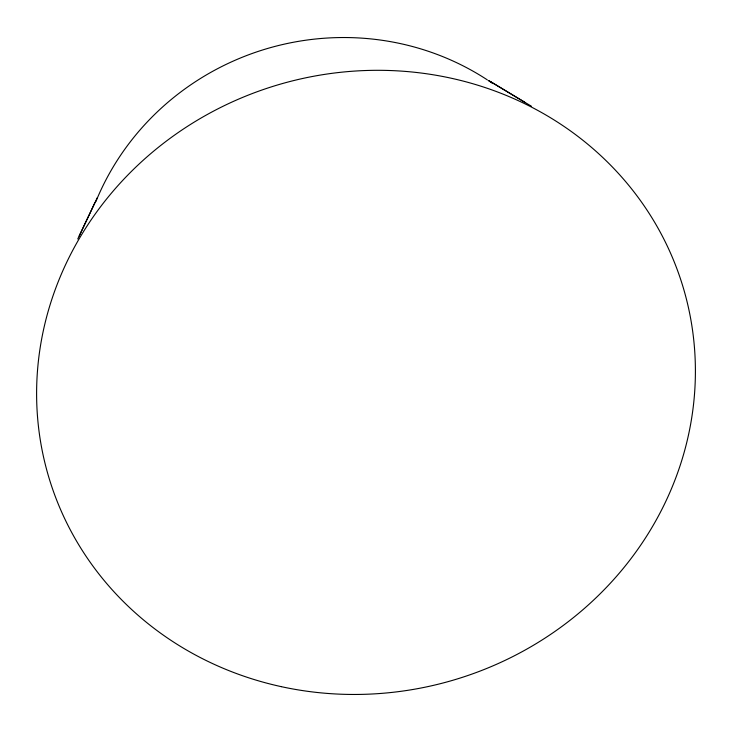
<?xml version="1.0" encoding="UTF-8"?>
<svg xmlns="http://www.w3.org/2000/svg" width="732" height="732" viewBox="0 0 732 732"><rect width="100%" height="100%" fill="white"/><g stroke="black" fill="none" stroke-linecap="round" stroke-linejoin="round"><path stroke-width="1.1" d="M97.283 197.722L79.202 236.024M77.757 238.98L95.05 202.435M488.802 80.584L531.514 106.314M490.294 81.499L524.707 102.233M95.846 201.629A261.516 251.396 -16.8 0 1 487.283 79.852M488.198 80.456A261.516 251.396 -16.8 0 1 492.755 83.53M281.234 686.643A331.093 310.295 -16.8 0 0 684.045 290.375A331.093 310.295 -16.8 0 0 132.721 170.126A331.093 310.295 -16.8 0 0 281.234 686.643"/></g></svg>
